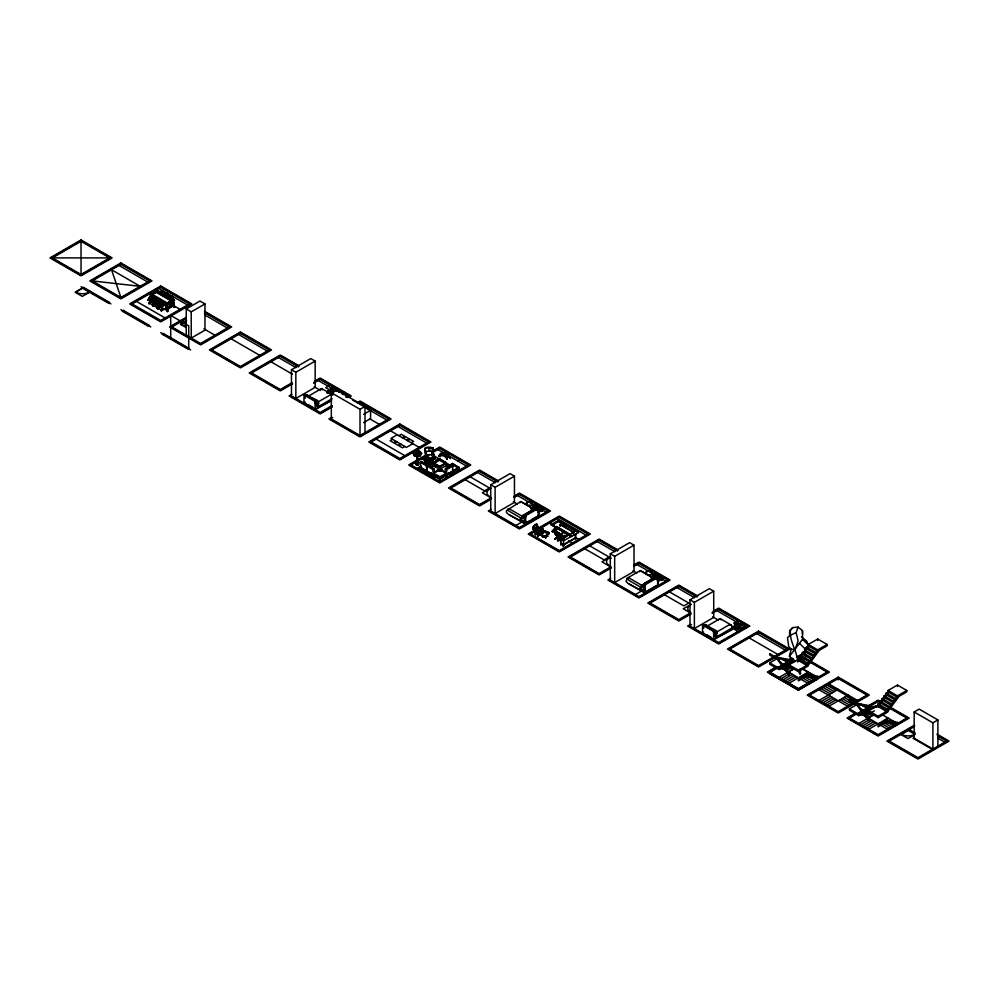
<?xml version="1.0" encoding="UTF-8"?>
<svg xmlns="http://www.w3.org/2000/svg" width="999" height="999" viewBox="0 0 999 999"><rect width="100%" height="100%" fill="white"/><g stroke="black" fill="none" stroke-linecap="round" stroke-linejoin="round"><path stroke-width="1.5" d="M314.785 401.511L318.194 402.909L317.769 400.649L306.144 394.905L318.269 401.873L318.693 403.221L316.183 404.72L315.859 400.924L304.795 394.543L304.033 394.992L303.933 402.659L315.185 409.153L331.631 400.611M421.016 469.642L420.716 467.619L439.822 478.646L458.991 467.619L452.622 463.474L446.241 467.157M421.203 468.481L439.335 478.946L439.822 480.507L439.822 478.646M433.866 463.961C431.531 466.146 436.501 457.754 439.722 458.978L446.103 462.662L445.791 465.122L445.604 463.411L439.26 460.302L433.866 463.411L439.26 467.07L439.735 468.631L439.735 466.77M452.622 463.474L447.515 466.883L452.584 463.936L458.991 467.619L458.928 469.468L458.454 467.919L452.11 464.81L445.379 468.756L444.88 472.127L440.059 469.23L439.847 471.303L437.262 469.83L439.747 471.291L439.56 469.193L434.677 472.277L434.24 468.731L428.047 465.147L426.498 466.67L427.122 471.203M525.586 523.488L525.686 515.709L538.798 508.141L538.898 515.809L525.586 523.488L508.466 514.448L506.481 512.475L506.555 510.477L520.741 501.548L534.128 509.09M653.633 579.333L653.658 578.221L640.297 570.566L627.185 578.146L626.048 581.493L628.034 583.478L645.142 592.519L645.242 584.74L658.353 577.172A1.923 1.111 0 0 1 658.953 577.297L659.04 577.31M714.335 630.531L716.807 631.955L717.232 633.316L714.722 634.815L714.385 631.018L703.333 624.637L702.572 625.087L702.472 632.754L713.723 639.248L731.53 630.032L732.504 628.408L731.368 625.099L720.316 618.718L717.869 619.942M445.879 476.998L446.178 474.975M170.067 302.26L170.042 306.243L169.63 302.297M563.811 537.986L562.937 537.3A9.266 5.345 0 0 0 559.677 537.225L558.603 537.824L558.066 540.771L558.216 537.125L556.918 536.588L557.005 537.362M429.545 463.411L435.701 466.508L431.68 463.399L426.66 464.572L428.084 462.874L426.723 460.964L427.11 460.189L428.946 463.436L431.518 461.688L435.701 466.508L435.015 466.658M557.155 531.88L555.432 533.004L556.855 531.755L557.417 533.266M417.207 462.724L417.37 456.019L417.757 462.412M153.034 301.248L153.147 296.328L151.598 296.728L152.835 296.154C152.048 308.042 155.669 295.841 151.598 296.728L149.076 303.821L150.712 299.026L152.922 296.628M161.276 301.186L160.677 302.41C155.32 307.38 159.316 298.651 155.981 299.263L152.947 297.877L150.774 299.825L153.184 301.211L157.205 298.676L157.717 300.412M542.532 533.628L544.842 530.856L539.06 531.243L539.597 530.157C540.409 527.672 542.819 530.457 542.37 529.033L542.544 527.922L538.898 528.359L539.085 529.67L542.919 529.97C549.088 537.237 524.675 530.781 540.659 534.677L543.806 531.58L543.631 530.419L539.273 530.007L536.987 532.205M547.852 536.326L542.32 536.775L547.789 536.063M426.66 464.572L426.036 460.127L427.497 456.78L425.724 457.292L427.497 456.78M543.344 509.802L542.42 509.053M556.955 537.649L556.918 536.588M153.184 301.211L157.53 298.863M157.58 303.296L155.557 302.497C156.044 297.64 153.134 299.288 155.469 302.884L157.567 303.746L161.913 301.398L162.1 302.934C168.344 303.896 161.526 308.454 159.54 304.882C160.065 298.601 158.017 304.895 161.376 305.856L164.785 304.445L161.875 302.772L159.54 304.882L160.627 305.444L162.3 305.569L164.186 304.108L161.114 303.983L158.716 302.61M432.205 457.954L433.291 458.504L434.016 457.767L434.365 455.132L433.017 453.109L433.091 448.114L430.956 447.352L425.699 447.939L424.637 449.687L426.173 458.441L425.299 455.881L409.827 464.985L439.722 482.242L469.605 464.985L439.722 447.727L431.918 452.235M541.908 535.501L538.274 533.341M543.843 531.643L543.581 530.432L542.207 529.907L542.544 527.922M561.45 535.039L558.678 536.063L558.179 532.554L555.569 530.844L555.369 534.577L558.453 536.363L561.438 535.352L561.525 534.64L557.617 532.829M555.232 539.148L555.257 538.461C561.638 535.988 562.25 537.487 555.481 538.686L555.494 539.235M555.269 539.26L555.294 538.573C558.716 534.815 566.583 542.37 557.092 536.538M414.685 452.048L413.374 453.671L414.423 455.981L420.217 455.869L421.603 453.209L418.494 450.649L413.236 452.734L414.098 453.621L414.685 452.048L416.608 450.986L418.681 451.473L419.617 453.509L418.494 450.649L416.096 450.974M426.798 463.211L427.16 460.576L426.049 458.154L424.862 460.839L425.199 462.45L426.061 461.6L426.323 463.873L426.798 463.211L426.186 461.638L425.599 464.323L425.199 462.45L426.536 461.301L431.518 461.688L431.044 464.71L430.731 463.049L428.821 463.349L431.68 463.399L435.002 466.208M561.438 535.352L558.528 532.917L561.188 534.84L558.453 536.363L560.689 534.94L558.828 533.866L555.906 534.902L558.766 533.441L561.463 534.977L557.604 533.141M707.08 627.434L706.655 625.162L705.606 624.924L705.469 626.373M537.437 533.916L535.252 534.577L538.686 533.953L537.949 536.451L538.573 533.741M416.895 462.549L417.207 456.156M789.522 634.465L789.722 630.469L792.682 627.622L798.101 627.085L802.459 630.594L802.597 634.09M538.536 533.803L538.036 536.463L538.985 533.866L540.909 534.665M425.874 457.854L427.235 459.178M447.914 454.07L448.239 454.657L447.327 453.833L447.24 455.369L446.953 453.608L445.242 452.697L446.715 453.558M534.802 532.692L535.501 531.593L538.436 532.017L538.711 533.478L534.802 532.692L539.959 533.778L543.444 530.457M524.438 515.034L523.464 517.27L522.365 517.057L523.139 514.985L524.438 515.034L536.138 508.279L536.051 509.49M655.619 578.508L655.144 577.097L653.658 578.221M427.397 457.817C423.926 461.276 428.521 452.797 428.084 458.241L426.036 460.127L425.162 458.991M538.798 508.141L538.024 507.692L537.699 511.488L538.798 513.661L537.712 515.122L538.898 515.809M658.466 584.84L657.28 584.153L658.366 582.679L658.353 577.172L657.592 576.723L657.255 580.519L658.466 584.84L645.142 592.519M739.909 628.334L739.909 628.271A1.561 0.899 0 0 1 739.984 627.884M519.967 502.734L520.741 501.548L534.14 509.365L522.19 516.271L520.816 519.33L523.713 521.003L524.4 522.814L525.686 521.228L524.575 519.055L524.912 515.272L538.024 507.692M655.706 577.297L641.745 585.302L640.371 588.361L643.269 590.034L643.968 591.845L645.242 590.259L644.143 588.086L644.48 584.29L657.592 576.723M316.72 400.412L317.207 402.909M715.259 630.506L715.746 633.004L716.733 633.004L716.308 630.731L705.069 624.612L704.382 626.548M535.402 533.541C531.156 531.368 538.973 523.838 539.185 529.87L536.625 532.292M152.884 297.902L153.147 296.328M154.333 300.075L156.731 301.461L159.803 301.586L157.917 303.034L155.682 302.635L155.482 301.573L157.33 300.412L157.218 298.676L155.382 298.913L153.409 300.637L152.647 305.881L153.809 300.811L157.205 298.676L157.505 300.287C165.247 300.711 152.185 318.531 160.364 301.798L161.913 301.398M159.54 304.882L161.713 302.934L161.276 301.024L157.792 303.172L156.918 308.341L158.192 303.346L161.588 301.211L161.888 302.822M446.803 454.757L446.953 453.608L445.242 452.697L445.991 453.121L444.33 454.907L446.453 455.407L446.428 452.959L445.741 455.207L444.33 454.907L445.404 452.947M332.605 388.973L332.205 388.986A1.811 1.049 0 0 1 331.88 388.736L331.868 388.324M558.341 539.635A4.795 2.772 0 0 1 558.066 538.586A1.886 1.086 0 0 1 558.366 538.149L557.879 538.074M534.752 530.244L535.177 531.168M537 529.532L535.689 527.797L536.85 529.57M543.806 531.48L540.909 534.952L546.053 536.838L549.2 533.166L548.414 531.98L544.83 531.056M433.678 465.122L433.866 463.411M150.424 299.288L151.561 296.828C148.114 297.053 151.286 301.573 153.534 300.499L157.205 298.676L157.567 300.387M154.808 301.823L155.944 299.363M159.191 304.358L160.327 301.885M439.735 468.631L440.209 467.07L445.604 463.411M439.822 480.507L440.297 478.958L445.691 475.836M446.69 475.262L445.729 475.262L446.203 476.81L446.69 475.262L458.454 468.469M153.197 300.774L150.599 299.088L151.561 296.828M432.879 447.727C434.902 449.637 427.023 445.342 424.712 448.451L425.949 451.498L425.574 456.106L426.748 458.091L428.921 458.766L432.817 458.116M431.368 464.747L431.73 462.425L429.995 462.712L431.381 462.013L426.723 460.964L426.049 458.154L425.199 462.45L428.359 459.278M160.652 292.894L161.476 292.907L161.85 290.672L162.812 290.659L164.236 292.058L163.936 293.207M165.122 295.342L165.846 295.354L166.146 293.494L167.582 293.656L168.369 294.767L167.12 297.128L167.907 296.94L168.619 294.593L167.195 293.194L163.162 295.192L166.146 293.494M165.035 295.429L165.859 295.442L166.234 293.207M170.23 297.889L170.529 296.016L171.965 296.191L172.752 297.302L172.352 299.113L168.082 297.69L170.529 296.016M169.543 298.089L170.617 295.741L173.002 297.115C170.904 299.862 176.598 308.579 172.24 300.087M536.688 532.829C535.439 533.391 536.088 533.928 536.451 532.392C530.944 532.904 537.325 524.338 539.01 528.608L540.384 529.295L536.95 531.768L538.586 530.369M165.846 303.971L165.871 308.654L165.971 303.733L162.575 305.881L161.301 310.876L162.175 305.694L164.148 303.983L165.984 303.896M535.152 530.919L533.466 527.522L534.877 531.093L534.602 530.394L538.074 527.372M163.686 294.643L161.476 292.907M168.069 297.178L165.859 295.442M426.461 457.679L425.711 458.042L425.724 457.292L426.96 457.579L425.299 458.479L424.862 460.839L426.086 460.789M428.084 462.874L428.946 462.737L426.323 463.873L429.095 461.913L426.685 462.774L427.609 460.989L426.036 460.127M545.154 535.826L545.791 537.986L544.905 535.864L542.145 536.55L545.429 535.889M152.647 305.881L153.596 300.736L155.382 298.913M157.03 308.416L157.979 303.271L161.588 301.211L161.95 302.922M161.413 310.939L162.362 305.806L165.971 303.733M163.524 294.405L164.236 292.058M731.53 630.032L732.429 626.41M560.227 538.036L560.189 538.074A3.084 1.786 0 0 1 560.976 537.587L561.026 537.437M735.764 626.473A3.084 1.786 0 0 1 736.55 626.036L736.613 625.898M305.844 396.466L306.144 394.905M314.697 401.573L315.397 399.637L316.458 403.346L315.035 403.121M713.236 631.668L713.935 629.732L714.997 633.441L713.573 633.204M156.918 308.341L158.004 303.234L161.588 301.211L161.139 302.385M161.301 310.876L162.387 305.769L165.559 303.933L164.136 304.245M526.635 505.119L527.06 503.096A1.848 1.074 0 0 1 528.883 502.147L529.895 502.147A1.848 1.074 0 0 1 531.718 503.096L532.117 505.132L532.417 503.096A2.26 1.311 0 0 0 530.219 501.748L528.546 501.748A2.26 1.311 0 0 0 526.361 503.096L526.948 505.282L532.067 505.169M646.216 574.163L646.615 572.115A1.848 1.074 0 0 1 648.451 571.178L649.45 571.178A1.848 1.074 0 0 1 651.286 572.115C653.995 576.023 644.255 575.886 645.916 572.127A2.26 1.311 0 0 1 648.114 570.779L649.787 570.779A2.26 1.311 0 0 1 651.985 572.127L651.773 574.088M540.634 529.433L539.098 531.306M427.372 462.3L427.11 460.189M428.084 465.372L421.665 461.463L420.304 462.2L420.791 467.544L433.491 474.887L432.679 469.33L426.685 465.884M445.891 454.22L446.266 453.633L445.454 454.345L446.153 457.092L448.451 457.018L446.953 457.205L447.127 459.265L445.442 454.782L446.915 453.471M532.854 527.285L532.917 526.997A54.62 25.125 -13.3 0 1 535.576 524.475L537.162 524.525L537.337 527.472A30.994 22.128 51.5 0 1 534.902 529.782C532.33 532.317 532.292 522.839 533.941 530.257M798.101 627.085L796.128 632.592L790.159 635.339L787.474 637.699L788.698 646.453L791.171 649.213L789.485 656.318L793.468 661.975M441.67 453.521L438.511 456.156L443.643 454.82M533.816 530.219L533.016 527.597L533.753 527.072A49.338 33.691 70.4 0 1 536.363 524.575L536.962 524.288L537.674 526.186M156.294 299.812L155.881 299.238L154.708 301.386L153.459 306.343L154.882 301.486L157.168 299.088M558.678 536.063L555.594 534.29L555.569 530.844M432.942 457.317L431.543 454.682L433.017 453.109M554.932 539.348L555.144 539.023M163.711 293.294L163.199 291.134L160.714 291.571M172.477 298.364L172.752 297.302M427.135 462.862L427.609 460.989L426.685 462.774L427.972 462.624M536.001 534.19L534.003 530.519M168.619 294.593L167.008 297.415M172.702 298.264L173.002 297.115M533.491 527.709L534.964 530.194L534.165 529.258M557.867 540.759L558.266 537.787L557.017 536.95M156.481 299.987L156.793 298.863L153.621 300.711L152.535 305.819M160.864 302.51L161.176 301.398L159.753 301.723M452.922 465.896L446.915 469.38L446.103 474.912L452.447 471.266L452.922 465.896L451.573 465.184L450.749 467.033M156.543 299.725L156.893 298.501M161.276 301.024L161.301 304.745M165.659 303.721L165.996 308.591L165.434 303.858M326.898 392.095L328.209 391.071A3.896 2.248 0 0 1 328.496 390.921L328.546 390.896A2.66 1.536 0 0 0 328.084 390.871L328.771 390.222M560.914 544.642L561.313 543.294L561.188 544.642M563.548 544.58L563.286 546.016L563.548 544.58L575.362 537.937L575.624 538.898M417.644 462.662L417.445 456.081M561.051 544.73L561.463 543.381M563.698 544.667L563.149 545.941M561.151 538.299L561.051 538.611A3.072 1.773 0 0 1 560.576 539.348L560.476 539.41M790.197 654.045L789.485 656.318L802.547 639.298L802.459 630.594M153.334 306.281L156.144 299.638L157.305 299.163M157.717 308.803L160.527 302.16L161.688 301.698L161.85 303.084M658.99 577.297L659.839 576.773M560.014 537.887L560.839 535.664M735.601 626.348L736.425 624.125M736.663 625.674L736.713 625.561A14.673 8.467 0 0 1 736.862 625.199A22.24 12.837 0 0 0 737.062 624.787L737.125 624.612M416.745 456.281L417.644 454.458L415.659 452.185M559.14 536.013L558.928 536.575A31.956 18.444 0 0 0 558.753 537.112L558.716 537.225A14.273 8.242 0 0 1 558.466 537.899L558.453 537.899M539.959 533.778L539.123 534.203M156.756 299.85L157.205 298.676L154.882 301.486L153.546 306.293M448.314 455.482L447.302 455.944L448.276 455.119L448.089 456.093L450.187 458.603L448.314 455.482L448.901 456.368M520.816 519.33L522.19 516.271L509.89 509.178L507.617 509.115L508.753 510.964L520.954 518.119L524.375 515.859M640.371 588.361L641.745 585.302L629.457 578.196L627.185 578.146L628.309 579.994L640.521 587.15L643.943 584.89M573.151 533.491L573.763 532.292L573.301 533.503M734.777 624.338L734.515 625.037A31.956 18.444 0 0 0 734.327 625.574A14.273 8.242 0 0 1 734.04 626.361L734.028 626.385M445.442 454.782L445.142 454.095C444.031 456.705 447.502 456.068 445.741 455.207M561.051 544.567L561.488 543.468M563.286 545.854L563.723 544.755M444.567 455.369L443.718 454.046L445.167 455.069L445.454 454.345L446.029 455.869M538.898 534.103L538.124 536.338M441.258 453.196L438.873 455.519L439.922 456.655L441.758 454.058M561.688 535.814L561.713 535.751A6.031 3.484 0 0 0 561.9 535.014L561.888 534.852A2.285 1.324 0 0 1 561.913 534.59A1.511 0.874 0 0 1 562.075 534.39L562.212 534.253M737.274 624.275L737.287 624.213A6.031 3.484 0 0 0 737.474 623.463M428.072 458.341L428.321 456.568M416.421 462.162L416.096 464.747L418.231 465.072L418.556 464.36L418.556 462.487L416.421 462.162L416.096 464.747M418.331 463.261L418.693 462.275L416.333 461.9L415.959 462.887L416.958 463.474L418.331 463.061L416.958 463.274L416.995 465.259M150.774 299.825L153.109 297.702L156.019 299.388M155.157 302.36L157.492 300.237L160.402 301.923M534.165 531.018L534.615 530.257M425.012 449.113L425.474 448.164M339.048 391.92L338.611 392.045A3.409 1.973 0 0 1 338.811 391.745M561.55 533.741L561.575 533.678A3.409 1.973 0 0 1 561.763 533.379M544.967 536.013L545.816 537.837L545.229 535.926M561.475 533.853L561.55 533.728A2.71 1.561 0 0 1 561.925 533.204L562.587 533.004M440.671 454.508L439.085 456.143M445.167 455.069L445.454 453.808M737.025 622.352L737.587 622.015M152.785 296.566L150.537 298.926L149.038 303.696L151.748 296.828M161.688 301.698L160.364 302.073L159.303 303.983L157.929 308.828M654.083 577.597L654.045 577.634A1.299 0.749 0 0 0 654.557 577.634L654.607 577.634M148.152 300.524L151.598 294.73L166.783 303.484L167.395 311.626L167.407 308.541L172.989 305.307L174.076 307.242L175.087 307.18L171.279 300.587L155.594 291.533L151.498 293.906L147.677 300.249L153.134 296.428M337.25 389.66L336.713 390.247A1.324 0.762 0 0 0 336.089 390.422L336.076 390.422M147.677 300.249L149.313 298.089L153.784 295.504M150.087 297.839L152.023 294.568L155.532 292.545L151.573 294.318L149.625 297.565L152.747 296.303M556.505 535.202L558.828 533.866M560.689 534.94L558.379 536.288M414.098 453.621L413.374 453.671L416.571 453.359L418.206 452.147L420.217 455.869L417.295 456.193M543.556 530.656L539.785 530.082L539.073 531.118M534.303 508.279L534.265 508.341A3.434 1.986 0 0 0 534.04 508.816M653.87 577.297L653.846 577.335A3.434 1.986 0 0 0 653.608 577.847M541.833 511.451A2.198 1.261 0 0 0 542.619 510.726L543.344 509.902L542.957 510.526M662.512 579.545L662.899 578.783L662.225 579.732A2.198 1.261 0 0 1 661.388 580.481M639.522 571.765L640.297 570.566L653.708 578.396M659.927 578.284L659.365 579.058L660.426 579.682A3.746 2.16 0 0 0 661.912 579.682L662.374 579.607M535.914 534.128L535.639 533.541M319.343 406.755L316.533 406.368L318.693 403.221L316.233 401.798M717.881 636.85L715.072 636.463L717.232 633.316L713.548 631.181M429.87 458.266L433.354 461.088L429.782 458.079M535.576 533.641L538.861 533.291M442.969 454.807L442.37 455.631L441.108 453.946M536.6 532.504L535.077 532.367M445.392 455.919L447.127 459.265L446.166 457.292L442.782 455.606M536.388 525.574L537.162 524.525M560.814 537.974L561.138 537.1A14.673 8.467 0 0 1 561.288 536.738L561.351 536.625A22.24 12.837 0 0 0 561.475 536.326L561.575 536.101A3.309 1.911 0 0 1 562.037 536.538L562.075 536.6A2.098 1.211 0 0 0 562.262 536.788M801.972 655.719L809.115 646.091M888.823 692.12L878.109 706.543L887.474 711.95L899.075 696.315L906.805 691.857L906.805 690.471L897.439 685.064L888.074 690.471L888.074 692.007L897.439 697.414L897.439 695.878L888.074 690.471M539.173 529.645L539.435 527.697M525.287 513.986L524.088 517.944L525.362 517.882L525.886 516.333L525.287 513.986L536.201 507.679L536.8 510.027M535.601 508.466L536.201 507.679M644.842 583.016L643.656 586.975L644.929 586.913L645.441 585.352L644.842 583.016L655.769 576.71L656.368 579.045M655.169 577.497L655.769 576.71M426.685 462.774L427.497 461.725M426.96 457.579L426.323 458.404L426.973 459.065L425.299 458.479M534.09 509.19L536.138 508.279M337.175 389.073L337.437 388.973A2.198 1.261 0 0 1 337.937 389.785M563.374 536.55L563.349 536.588A2.56 1.486 0 0 1 562.849 537.087M738.923 625.049L738.948 625.012A2.56 1.486 0 0 1 738.423 625.536M555.344 531.131L557.754 532.105M570.117 534.303L556.443 526.698L552.097 531.505L556.593 526.498L570.641 535.314L569.842 534.315L574.075 532.08L569.842 534.315M557.392 540.634L558.166 540.734M792.682 627.622L790.434 630.419C789.173 641.558 797.439 650.961 797.677 662.075M319.33 389.847L321.778 388.623L331.606 394.305M539.06 528.983L538.698 530.619M426.723 461.226L428.459 459.153M329.907 391.221L329.932 391.196A4.346 2.51 0 0 1 330.532 390.696L331.443 389.947A3.646 2.11 0 0 0 331.044 389.622A1.324 0.762 0 0 0 330.544 389.423M555.432 533.004L556.805 531.868L557.342 533.329M535.614 533.041L535.501 531.593M539.785 530.082L538.873 530.407L539.485 530.856M558.603 538.623L558.766 535.626M561.138 539.747L561.213 539.21A1.923 1.111 0 0 0 561.413 539.385M801.485 636.688L806.63 641.308L808.503 645.192L805.219 648.888L799.4 643.319M426.86 461.326L428.583 459.403M426.81 461.338L429.32 458.628M533.716 530.182L534.203 529.682A43.257 20.642 -11.7 0 1 536.363 527.609L537.612 526.585L536.6 524.138M174.088 300.736L174.525 300.274L155.394 289.223L174.088 300.736L167.432 304.583L148.239 293.356L167.432 304.583M537.025 527.597L538.049 527.335L539.01 528.608M332.155 391.583L333.104 390.796M533.891 526.073L534.79 525.224M535.551 527.822L536.9 529.083M535.576 531.018L538.274 528.446M737.786 622.702L737.737 622.752A1.511 0.874 0 0 0 737.499 623.051A2.285 1.324 0 0 0 737.462 623.301M738.398 628.408L739.023 628.034A13.424 7.755 0 0 0 739.347 626.361L738.523 625.724A9.266 5.345 0 0 0 735.252 625.674L734.327 626.198A13.424 7.755 0 0 0 734.515 627.984L735.102 628.371M555.644 532.991L556.743 532.042M417.719 452.947L420.704 454.582L419.867 451.823L416.62 451.461L417.295 450.886M538.086 508.878L538.174 508.791A3.284 1.898 0 0 1 538.873 508.354L539.048 508.304M657.642 577.909L657.742 577.822A3.284 1.898 0 0 1 658.428 577.385L658.803 577.36M441.058 453.284L439.872 454.495L440.659 454.87M556.443 526.698L557.442 527.672L552.372 531.668L556.593 528.296M332.842 388.698L332.879 388.673A2.473 1.424 0 0 0 333.316 387.874L333.766 387.849M540.372 509.265L539.822 510.052L540.934 510.676A3.746 2.16 0 0 0 542.345 510.651M327.934 390.871L328.546 390.384A12.425 7.168 0 0 1 328.946 390.109M330.457 391.521L330.12 391.933A3.534 2.048 0 0 0 330.819 392.27L331.306 392.37M434.016 457.767L430.094 459.09M538.211 508.978L538.436 508.803A4.683 2.697 0 0 1 538.961 508.479L539.248 508.341M657.841 577.959L658.004 577.834A4.683 2.697 0 0 1 658.528 577.497L658.616 577.459M149.95 297.54L152.347 298.926L155.407 299.051L152.735 300.324L150.961 299.525M159.803 301.586L157.118 302.847L155.345 302.06M164.186 304.108L161.501 305.382L159.728 304.583M540.347 528.933L538.973 528.658M540.372 529.145L539.098 530.044M346.166 396.928L346.253 396.865A2.385 1.374 0 0 1 347.402 396.416L348.201 396.316M744.705 627.022L744.58 627.122A5.345 3.084 0 0 1 741.558 628.359M558.054 534.365L560.352 534.003C563.024 534.677 559.365 535.926 561.201 535.452L560.938 534.065M556.53 528.259L552.097 531.505M346.79 395.829L346.753 395.854A4.446 2.572 0 0 0 346.478 396.103L346.441 396.141A2.985 1.723 0 0 1 346.166 396.366M745.291 625.948L745.329 625.923A4.446 2.572 0 0 0 745.017 626.186A2.985 1.723 0 0 1 744.567 626.548L743.031 627.135A1.811 1.049 0 0 0 742.569 627.397L742.12 627.597M533.016 527.597L534.727 527.172M534.84 532.08L538.436 532.017M561.288 540.097L561.738 539.385M561.051 539.735L561.388 539.51M335.602 389.185L334.19 389.335L336.326 389.722A3.746 2.16 0 0 0 337.15 389.061M538.711 533.478L537.774 532.492M444.33 454.907L446.203 453.696L445.754 453.059M562.35 536.838L564.835 535.252L566.808 536.276L564.285 537.899L562.937 537.275M737.936 625.299L740.421 623.713L742.394 624.737L739.872 626.348L738.523 625.724M331.78 391.77L332.105 391.845A3.397 1.961 0 0 1 333.179 392.095M431.106 462.187L427.485 461.85M564.435 536.488L564.46 536.475A2.248 1.299 0 0 0 564.035 536.825M740.009 624.949L740.034 624.937A2.248 1.299 0 0 0 739.61 625.287M335.801 389.061L336.326 388.586A6.369 3.684 0 0 0 336.413 388.336M431.006 466.795L434.203 465.721M52.335 257.904L81.031 241.333L109.728 257.904L81.031 274.463L52.335 257.904L109.728 257.904M92.195 280.906L120.891 264.348L149.588 280.906L120.891 297.477L92.195 280.906L140.222 286.313M83.729 287.525L75.749 292.133A9.578 5.532 0 0 0 89.311 292.133L90.497 291.433M90.697 291.558L82.33 296.391L75.162 292.245L83.529 287.412L109.628 302.485L108.441 303.172L82.33 288.099M150.312 293.381L132.043 303.921L160.739 320.492L189.435 303.921L160.739 287.35L155.532 290.372M151.598 294.73L156.019 292.17L171.204 300.936L175.087 307.18M149.625 297.565L153.609 295.267M154.345 298.876L156.893 297.402M152.11 301.998L149.725 303.384L153.309 305.457L155.694 304.071M156.493 304.533L154.108 305.919L157.692 307.979L160.09 306.606M151.498 293.906L167.183 302.959L171.279 300.587M166.783 303.484L171.204 300.936M160.876 307.068L158.491 308.441L162.075 310.514L164.473 309.141M167.37 304.395L174.525 300.274M170.841 305.457L173.239 304.071L169.643 301.998M167.37 307.817L173.127 305.007L167.37 307.817L167.283 303.384L170.804 301.361L173.127 305.007M167.407 308.541L173.439 305.569L174.525 307.505M186.251 335.214L186.251 308.978L200 301.049L204.982 303.921L204.982 330.157M186.251 308.978L191.234 311.863L204.982 303.921M185.727 317.57L169.505 326.935L200.599 344.88L231.681 326.935L204.658 311.326M186.301 317.932L170.704 326.935L200.599 344.193L230.482 326.935L204.495 311.925M186.251 318.644L171.903 326.935L200.599 343.494L229.295 326.935L204.508 312.625M186.351 320.779L180.369 324.225L186.351 327.672M186.613 320.854L180.969 324.113A9.578 5.532 0 0 0 185.964 325.637M190.634 338.436L205.582 329.807M331.893 405.744L320.155 412.525L291.458 395.954L291.458 369.73L310.789 358.566L315.172 361.101L315.172 387.325L295.841 398.489L295.841 372.252L315.172 361.101M292.045 382.742L280.307 389.51L251.611 372.952L280.307 356.381L298.564 366.92M291.995 383.454L280.307 390.209L250.412 372.952L280.307 355.694L298.501 366.196M292.47 383.878L280.307 390.896L249.213 372.952L280.307 355.007L299.225 365.921M291.77 394.393L289.073 395.954L320.155 413.911L332.317 406.88M314.747 381.131L320.155 378.009L351.248 395.954L348.539 397.515M313.661 382.455L320.155 378.696L350.05 395.954L347.452 397.465M313.636 383.154L320.155 379.395L348.851 395.954L346.241 397.465M307.879 396.453L320.242 389.298L321.778 388.623L322.54 389.76M330.519 384.915L325.736 387.674L333.766 392.307M303.933 402.659L305.107 401.973M304.033 394.992L315.085 401.373L315.859 400.924M331.318 418.968L331.318 392.732L336.301 389.86L364.997 406.431L364.997 432.654M318.269 401.873L330.145 395.017L332.829 395.017M332.105 398.688L320.654 405.307L316.533 406.368M315.422 409.515L330.844 400.611M347.065 397.227L349.45 395.841L319.955 378.821M332.355 406.168L320.155 413.211L290.272 395.954M331.631 417.407L328.921 418.968L360.015 436.913L391.096 418.968L360.015 401.024L357.305 402.585M332.717 417.47L330.12 418.968L360.015 436.226L389.897 418.968L360.015 401.71L357.417 403.209M331.318 392.732L360.015 409.303L364.997 406.431M363.599 414.36L370.579 410.339L370.579 418.618L363.599 422.652M371.166 441.983L399.862 425.412L428.559 441.983L399.862 458.541M397.277 434.727L390.896 438.411L406.443 447.39L412.824 443.706M392.495 439.335L390.109 440.709L393.693 442.782L396.079 441.408M398.876 435.651L401.261 434.265L404.845 436.338L402.46 437.724M396.878 441.858L394.493 443.244L398.077 445.317L400.462 443.931M403.259 438.186L405.644 436.8L409.228 438.873L406.843 440.247M401.261 444.393L398.876 445.779L402.46 447.839L404.845 446.466M407.642 440.709L410.027 439.335L413.623 441.408L411.226 442.782M426.198 454.845L408.628 464.985L439.722 482.929L470.804 464.985L439.722 447.04L431.605 451.723M426.673 455.944L411.026 464.985L439.722 481.555L468.419 464.985L439.722 448.414L431.893 452.934M428.022 455.469L422.053 458.928L424.6 460.402M428.109 456.343L423.638 458.928L425.874 460.214M421.216 466.009L417.395 468.206L434.128 477.872L436.688 476.398M429.22 462.15L435.601 458.466L433.042 456.993M421.216 466.92L418.993 468.206L434.128 476.96M446.59 454.57L449.088 453.134M439.735 459.428L433.341 463.124L439.722 466.795L446.091 463.099L439.722 458.978M424.038 471.128L426.273 469.842M433.341 462.662L439.722 466.346L446.103 462.662M429.083 474.038L431.318 472.752M447.19 464.985L439.722 469.305L433.491 465.696L431.156 466.933M445.866 475.049L445.866 473.076L440.134 469.767L433.791 473.076L433.791 475.049L439.523 478.346L440.134 476.748L445.866 473.439M457.754 461.014L460.239 459.577M458.991 467.157L452.622 471.291M514.21 497.452L519.43 494.443L548.126 511.001L519.43 527.572L490.734 511.001L490.734 484.777L510.064 473.613L514.448 476.148L514.448 502.372L495.117 513.536L495.117 487.3L514.448 476.148M489.535 487.999L484.552 490.871L464.622 479.37M489.535 488.686L490.934 488.111L482.367 492.832L489.535 496.965M491.308 497.789L479.57 504.557L450.874 487.999L479.57 471.428L497.839 481.968M491.533 498.351L479.57 505.257L449.687 487.999L479.57 470.741L498.214 481.506M490.384 499.7L479.57 505.944L448.489 487.999L479.57 470.042L498.501 480.969M491.046 509.44L488.336 511.001L519.43 528.958L550.511 511.001L519.43 493.056L514.023 496.178M513.798 497.002L519.43 493.743L549.313 511.001L519.43 528.259L489.535 511.001M525.661 514.685L536.588 508.379M515.846 525.499L521.815 522.052M544.53 508.928L538.311 512.524L538.798 513.661M525.611 523.089L530.319 520.379M531.668 519.592L536.376 516.87M534.952 530.107L528.196 534.015L559.278 551.96L590.372 534.015L559.278 516.071L537.662 528.546M534.59 531.018L529.395 534.015L559.278 551.273L589.173 534.015L559.278 516.758L538.486 528.758M534.502 531.755L530.581 534.015L559.278 550.586L587.974 534.015L559.278 517.445L541.021 527.984M551.086 524.65L558.004 520.654L578.533 532.504L571.241 536.525L551.086 524.65L571.241 536.525M551.835 525.324L558.379 521.553L578.533 532.504M559.278 528.259L553.109 531.83L555.681 533.316M560.864 539.335L563.536 540.871L575.824 533.778L575.824 537.837L563.536 544.93L560.864 543.394L560.864 539.335L569.467 534.365M633.766 566.483L638.985 563.461L667.682 580.032L638.985 596.603L610.289 580.032L610.289 553.796L629.62 542.644L634.003 545.179L634.003 571.403L614.672 582.567L614.672 556.331L634.003 545.179M609.103 557.017L604.12 559.902L584.19 548.401M609.103 557.717L610.489 557.142L601.922 561.85L609.103 565.996M610.876 566.808L599.138 573.588L570.441 557.017L599.138 540.459L617.394 550.998M611.088 567.382L599.138 574.275L569.243 557.017L599.138 539.772L617.769 550.524M611.301 567.944L599.138 574.974L568.044 557.017L599.138 539.073L618.056 549.999M610.601 578.471L607.904 580.032L638.985 597.976L670.079 580.032L638.985 562.087L633.578 565.209M633.791 565.771L638.985 562.774L668.88 580.032L638.985 597.29L609.103 580.032M635.401 594.53L641.383 591.083M664.098 577.959L657.866 581.555L658.366 582.679M645.167 592.12L649.874 589.398M651.236 588.623L655.931 585.901M712.175 613.249L718.693 609.49L747.389 626.048L718.693 642.619L689.997 626.048L689.997 599.825L709.327 588.661L713.711 591.196L713.711 617.419L694.38 628.583L694.38 602.347L713.711 591.196M688.811 603.046L683.828 605.918L663.898 594.417M690.584 612.837L678.845 619.605L650.149 603.046L678.845 586.475L697.102 597.015M690.796 613.398L678.845 620.304L648.95 603.046L678.845 585.789L697.04 596.291M691.008 613.96L678.845 620.991L647.752 603.046L678.845 585.089L697.764 596.016M690.309 624.487L687.612 626.048L718.693 643.993L749.787 626.048L718.693 608.104L713.286 611.226M691.458 624.512L688.811 626.048L718.693 643.306L748.588 626.048L718.693 608.791L712.2 612.549M706.418 626.548L718.781 619.392L720.316 618.718L721.078 619.855M702.472 632.754L703.646 632.067M702.572 625.087L713.623 631.468L714.385 631.018M716.807 631.955L728.683 625.112L731.368 625.099M731.917 628.046L719.193 635.401L715.072 636.463M713.948 639.61L729.382 630.694M788.436 661.338L779.07 666.745L779.07 669.655L769.705 664.248L769.705 662.861L779.07 657.454L787.1 662.1M808.366 644.455L817.731 649.862L817.731 651.398L808.366 645.991L808.366 644.455L817.731 639.048L827.097 644.455L827.097 645.841L819.367 650.299L807.766 665.933L798.401 660.526M806.368 647.14L815.733 652.547L815.733 654.083L806.368 648.676L806.368 647.14L808.366 645.991M776.772 666.608L767.319 672.065L798.401 690.022L829.495 672.065L810.564 661.151M788.948 659.59L791.645 658.029M776.31 667.569L768.518 672.065L798.401 689.322L828.296 672.065L810.102 661.563M789.31 660.064L792.182 658.403M802.384 652.509L811.75 657.916L811.75 659.452L802.384 654.045L802.384 652.509L804.382 651.36L813.748 656.768L813.748 655.232L804.382 649.825M777.534 667.557L769.705 672.065L798.401 688.636L827.097 672.065L810.139 662.275M789.272 660.776L793.181 658.516M817.731 678.396L806.131 676.348L798.401 680.819L798.401 679.432L807.766 674.025L807.766 675.561L809.764 674.412L809.764 675.948L811.75 674.787L811.75 676.323L813.748 675.174L813.748 676.71L815.733 675.561L815.733 677.097L817.731 675.948L817.731 679.045L798.401 690.197L769.705 673.638L769.705 672.352L777.434 667.881M779.07 666.745L781.068 667.894L781.068 666.358L790.434 660.951L790.434 662.487M800.399 655.194L809.764 660.601L809.764 662.137L800.399 656.73L800.399 655.194L802.384 654.045M787.05 671.34L787.05 669.805L785.052 668.656L785.052 665.584L794.417 660.177M798.401 660.951L798.401 657.879L800.399 656.73M787.05 666.745L787.05 665.209L795.067 660.576M789.035 664.822L798.401 659.415L807.766 664.822L798.401 670.229L789.035 664.822L789.035 666.358L787.05 665.209M817.731 649.862L827.097 644.455M815.733 652.547L817.731 651.398M813.748 655.232L815.733 654.083M811.75 657.916L813.748 656.768M779.07 677.472L794.417 668.618M809.764 660.601L811.75 659.452M781.068 678.633L790.434 673.226M798.401 657.879L807.766 663.286L809.764 662.137M783.054 679.782L792.419 674.375M779.07 669.38L790.671 667.145L798.401 671.615L807.766 666.208L807.766 663.286M785.052 680.931L794.417 675.524M799.525 673.526L800.511 673.526L799.525 673.526L799.437 670.629M787.05 682.08L796.415 676.673M789.035 683.229L808.366 672.065M769.705 672.352L798.401 688.91L817.731 677.759L802.085 668.718M866.957 695.079L838.261 678.508L809.565 695.079L838.261 711.65L866.957 695.079L866.957 696.465M818.93 700.486L838.261 689.322M820.916 701.635L830.281 696.228M822.914 702.784L832.279 697.377M824.912 703.933L834.277 698.526M826.897 705.094L836.263 699.687M828.895 706.243L848.226 695.079M862.649 713.436L858.778 715.671L849.412 710.264L849.412 708.89L858.778 703.483L868.143 708.89M867.469 707.729L860.776 703.858L858.778 705.007L849.412 699.687L849.412 701.061L857.142 705.519L868.743 721.153L868.743 718.506M886.076 693.156L895.441 698.563L895.441 700.099L886.076 694.692L886.076 693.156L888.074 692.007M884.09 695.841L893.456 701.248L893.456 702.784L884.09 697.377L884.09 695.841L886.076 694.692M855.132 713.411L847.027 718.094L878.109 736.038L909.202 718.094L890.271 707.167M868.655 705.606L878.109 700.137L889.472 706.618L891.458 705.469L891.458 703.933L882.092 698.526L882.092 700.062L891.458 705.469M856.018 713.586L848.226 718.094L878.109 735.351L908.004 718.094L889.809 707.579M868.143 706.58L878.109 700.836L880.706 702.334M882.092 698.526L884.09 697.377M857.442 713.448L849.412 718.094L878.109 734.652L906.805 718.094L889.847 708.303M868.98 706.793L878.109 701.523L880.718 703.034M858.778 715.671L858.778 712.762L868.143 707.354M858.778 712.762L860.776 713.91L860.776 712.374L870.141 706.967L870.141 708.503M882.092 700.062L880.107 701.211L880.107 702.747L889.472 708.154L889.472 706.618M866.757 717.357L866.757 715.821L864.759 714.672L864.759 711.613L874.125 706.206L874.125 707.729M866.757 712.762L866.757 711.226L876.123 705.818L878.109 706.967L878.109 703.895L880.107 702.747M868.743 710.838L878.109 705.431L887.474 710.838L878.109 716.246L868.743 710.838L868.743 712.374L866.757 711.226M897.439 695.878L906.805 690.471M858.778 715.396L870.379 713.161L874.4 710.851M895.441 698.563L897.439 697.414M893.456 701.248L895.441 700.099M891.458 703.933L893.456 702.784M858.778 723.501L874.125 714.635M860.776 724.65L870.141 719.243M878.109 703.895L887.474 709.302L889.472 708.154M862.761 725.798L872.127 720.391M870.379 713.161L878.109 717.632L887.474 712.225L887.474 709.302M864.759 726.947L874.125 721.54M866.757 728.096L876.123 722.689M868.743 729.245L888.074 718.094M914.172 711.987L932.904 722.801L932.904 749.038L914.172 738.224L914.172 711.987L919.155 709.115L937.886 719.929L937.886 746.166M913.91 725.486L886.875 741.096L917.969 759.04L949.05 741.096L936.887 734.078M914.722 725.711L888.074 741.096L917.969 758.353L947.851 741.096L937.462 735.102M914.048 726.785L889.272 741.096L917.969 757.667L946.665 741.096L937.524 735.826M909.39 729.707L901.423 734.315A9.578 5.532 0 0 0 914.447 734.59M932.904 722.801L937.886 719.929M171.216 301.611L167.695 303.634L167.82 308.079M661.538 578.034L661.725 577.609A2.26 1.311 0 0 0 659.303 576.361L655.781 576.523L655.381 578.109M329.458 389.797L330.194 389.398M170.817 301.623L171.865 301.061M334.565 388.311L334.078 389.21M150.599 299.088L150.2 297.627L151.448 297.165M154.982 301.623L154.583 300.162L155.832 299.7M159.365 304.158L158.978 302.697L160.215 302.222M329.62 389.697L329.995 389.373A5.145 2.972 0 0 0 330.719 388.961L330.794 388.898A2.697 1.561 0 0 1 331.593 388.499L331.73 388.486M423.613 463.873L425.949 462.637M560.427 535.289L561.201 535.452M335.876 390.522L335.826 390.547A3.222 1.861 0 0 1 334.827 390.934L334.74 390.946A11.913 6.881 0 0 1 334.265 391.046L334.415 391.009M562.587 537.462L561.863 537.837A2.785 1.611 0 0 0 561.126 538.286M737.299 626.361L738.174 625.923M555.906 534.902L558.766 533.441M160.627 291.296L161.85 290.672M169.393 296.353L170.617 295.741M334.977 388.074L337.337 388.711L335.614 387.899M805.231 652.634L796.777 656.88L804.445 659.752M561.95 538.136L561.987 538.124A1.736 0.999 0 0 1 563.823 537.787M737.537 626.598L737.562 626.573A1.736 0.999 0 0 1 739.397 626.236M427.447 461.463L430.144 460.127L426.536 461.301L430.419 460.114L427.447 461.463L428.946 463.436L427.597 463.336M332.505 388.124L332.405 388.161A1.923 1.111 0 0 0 332.093 388.336M560.339 538.386L561.051 538.286M735.913 626.848L736.625 626.735M561.188 534.84L558.453 536.363L557.529 532.392M330.769 392.932L330.831 392.907A1.286 0.737 0 0 0 330.394 393.169M541.62 511.051L541.371 511.088A1.523 0.874 0 0 1 540.509 510.676M661.176 580.082L660.976 580.107A1.523 0.874 0 0 1 660.064 579.695M535.476 533.416L535.476 532.405M329.233 392.07L329.27 392.045A1.648 0.949 0 0 1 328.696 392.245M415.459 456.268L417.008 455.581L418.469 456.356M556.093 533.229L555.432 532.917M333.154 387.575L335.302 387.762L334.403 387.562M338.611 392.058L338.636 392.045A2.71 1.561 0 0 1 338.973 391.571L339.623 391.371M426.323 463.873L428.946 462.737M332.18 388.973L332.08 388.986A1.923 1.111 0 0 0 331.668 389.21M541.957 509.015L542.07 509.565A2.26 1.311 0 0 1 539.747 510.826A1.411 0.812 0 0 1 540.434 511.151L540.459 511.176M331.094 389.598L331.119 389.585A2.148 1.236 0 0 0 331.581 389.348M738.686 627.984L738.86 627.909A1.461 0.849 0 0 0 739.173 627.747M535.414 534.677L537.487 533.941M420.304 462.2L426.298 465.646L427.859 465.047M432.679 469.33L434.24 468.731M561.001 537.599L561.613 537.387A16.908 9.765 0 0 1 562.724 537.037L562.762 537.037M736.575 626.061L737.187 625.836A16.908 9.765 0 0 1 738.311 625.499L738.336 625.499M538.424 532.43L539.373 533.528L538.998 532.942M446.166 457.292L447.19 456.943M659.203 577.509L658.666 579.133M328.022 392.857L328.122 392.832A1.349 0.774 0 0 1 327.148 393.007L327.31 393.069M155.369 299.188L156.668 298.788M531.618 508.741L531.568 508.803A1.349 0.774 0 0 1 530.881 508.441M735.888 623.151L736.75 622.552A3.197 1.848 0 0 0 736.35 622.752L736.862 622.664M348.114 395.804L347.377 395.804M558.566 538.598L557.879 538.399M560.239 534.702L561.288 534.215M537.512 533.304L538.673 532.991M531.668 507.854L534.19 507.742A3.896 2.248 0 0 1 534.565 507.792L534.627 507.792A2.66 1.536 0 0 0 534.39 507.567L534.39 507.567M651.236 576.873L653.746 576.773A3.896 2.248 0 0 1 654.133 576.81L654.183 576.823A2.66 1.536 0 0 0 653.945 576.598L655.257 576.523M333.241 390.759L334.24 390.509A2.16 1.249 0 0 1 334.653 390.422M739.859 628.558L739.934 628.546A1.536 0.887 0 0 1 740.446 628.471L740.471 628.483M563.523 536.438L564.085 536.438M739.11 624.899L739.66 624.899M651.148 577.822L651.123 577.822A1.349 0.774 0 0 1 650.761 577.709M429.57 462.137L430.132 463.086L428.596 461.413L429.57 462.137L431.518 461.688M536.55 529.495L535.839 527.659M413.236 452.734L415.397 452.26M426.898 451.361L431.218 451.036L428.696 450.287M425.324 451.61L425.949 451.498M426.548 464.847L429.645 464.248L425.624 462.475M555.369 534.577L556.106 534.44M560.689 537.699L557.192 536.9M328.708 391.908L329.37 391.783M539.335 510.389L539.847 510.414A1.848 1.074 0 0 0 541.396 509.365L541.396 508.791A1.848 1.074 0 0 0 539.76 507.729A2.697 1.561 0 0 0 538.748 507.604A5.145 2.972 0 0 1 537.599 507.542L537.687 507.654M658.89 579.408L659.402 579.445A1.848 1.074 0 0 0 660.951 578.396L660.951 577.822A1.848 1.074 0 0 0 659.315 576.76A2.697 1.561 0 0 0 658.304 576.635A5.145 2.972 0 0 1 657.155 576.573L657.255 576.685M739.61 628.159A4.82 2.785 0 0 0 739.959 627.122A1.673 0.962 0 0 0 739.685 626.673L740.034 626.71M739.847 626.76A1.474 0.849 0 0 1 740.209 626.897L740.346 627.122A2.672 1.536 0 0 0 740.509 627.347L741.558 627.597M429.782 458.591L433.304 461.001L429.682 458.391M746.74 626.41L745.991 626.523A2.385 1.374 0 0 0 744.755 626.935M531.168 508.991L531.231 508.978A1.424 0.824 0 0 1 531.805 508.941L531.73 508.803M539.872 507.942L539.947 507.929A1.923 1.111 0 0 1 540.734 507.904L540.846 507.942M659.427 576.972L659.515 576.96A1.923 1.111 0 0 1 660.289 576.935L660.414 576.972M416.421 464.036L418.556 464.36M536.625 507.392L539.747 507.33A2.26 1.311 0 0 1 542.07 508.591M161.551 301.623L160.364 301.798L161.363 306.056M335.989 389.972L336.064 389.96A1.523 0.874 0 0 0 336.8 389.81M560.839 536.95C557.442 535.077 558.891 541.533 557.654 540.309M538.698 534.078L535.252 534.14M522.077 520.504L522.04 520.516A4.433 2.56 0 0 1 521.291 520.529A2.485 1.436 0 0 1 520.691 520.491M641.633 589.535L641.608 589.535A4.433 2.56 0 0 1 640.846 589.56A2.485 1.436 0 0 1 640.259 589.522M333.466 387.5L334.178 387.537M431.543 454.682L427.172 454.982L425.349 453.571M446.153 457.092L447.04 457.03M541.058 534.652L546.053 536.838M537.412 510.589L539.76 510.427M659.652 576.81L655.806 576.523M658.329 577.26L658.304 577.26A2.148 1.236 0 0 1 657.554 577.235L657.517 577.21A3.646 2.11 0 0 1 657.242 577.584L656.955 577.659M154.87 299.138L150.2 297.627M159.253 301.673L154.583 300.162M163.636 304.195L158.978 302.697M441.92 452.609L445.042 453.071M330.344 393.456L330.432 393.456A3.472 1.998 0 0 1 331.805 393.506L332.18 393.656M428.534 463.673L430.706 463.598M427.597 454.62L429.732 454.557M428.633 448.776L433.004 448.701M659.827 577.484L659.864 577.484A2.473 1.424 0 0 0 661.238 577.197M534.303 507.492L535.689 507.492M655.706 576.535L656.555 576.598M660.839 580.119L660.139 580.019M433.791 473.439L440.134 476.748M654.557 576.51L654.907 576.523A12.425 7.168 0 0 1 655.519 576.535M439.26 467.07L440.209 467.07M439.335 478.946L440.297 478.958M535.914 533.791L540.646 534.59L538.936 533.766L538.149 536.388M559.04 538.174L559.153 538.174A2.985 1.723 0 0 0 559.89 538.124M307.08 394.842L308.604 395.904M558.641 538.174L558.716 538.174A10.452 6.031 0 0 0 558.578 539.61M563.761 538.236L563.823 538.236A10.44 6.031 0 0 1 563.873 539.185M734.228 626.635L734.29 626.635A10.452 6.031 0 0 0 734.153 628.059M739.335 626.685L739.41 626.685A10.44 6.031 0 0 1 739.372 628.121M541.283 511.088L540.571 510.988M331.119 392.907L331.193 392.919A3.097 1.786 0 0 1 331.755 392.944M160.739 292.807L163.586 294.056M427.023 456.705L428.209 456.73M656.88 577.659L655.669 577.609A4.346 2.51 0 0 0 654.607 577.622M425.974 455.681L427.197 457.505L427.172 454.982M541.158 510.014L540.234 509.29L541.833 509.003M660.714 579.045L659.79 578.309L661.388 578.034M738.161 621.465L737.549 621.653A2.71 1.561 0 0 0 737.162 622.14A3.409 1.973 0 0 1 737.349 621.84M560.339 539.91L560.264 539.91A2.085 1.199 0 0 1 559.677 539.722A3.646 2.11 0 0 1 559.29 539.522L558.953 539.21A4.895 2.822 0 0 0 559.215 539.472L559.228 539.36A2.91 1.673 0 0 1 559.303 539.073M539.672 534.428L540.309 534.465M413.374 453.671L417.644 454.458M536.575 533.603L535.901 534.265M541.533 510.027L542.494 509.989A6.369 3.684 0 0 0 542.907 509.877M539.547 528.146L542.844 528.396M538.898 528.359L542.02 528.596M539.073 528.796L542.37 529.033M661.101 579.058L662.062 579.02A6.369 3.684 0 0 0 662.462 578.908M538.911 529.045L542.032 529.283M791.171 649.213L795.067 649.525L798.101 640.871L796.128 632.592M329.183 393.406L330.007 393.469M331.593 393.931L331.818 393.956M536.7 507.542L537 507.579M736.875 628.546L736.825 628.546A1.311 0.762 0 0 1 736.45 628.458L736.213 628.396M560.152 525.998L560.089 524.475L573.763 532.292M334.053 387.887L334.79 387.974M539.56 510.939L539.335 510.914A3.222 1.861 0 0 1 538.349 510.714L538.286 510.676A11.913 6.881 0 0 1 537.949 510.551L537.999 510.564M659.128 579.969L658.89 579.944A3.222 1.861 0 0 1 657.916 579.745L657.854 579.707M416.62 451.461L419.867 451.823M523.713 521.003L525.686 521.228M643.269 590.034L645.242 590.259M333.129 392.432L333.179 392.432A2.473 1.424 0 0 1 331.855 391.995L331.93 391.958M333.079 390.659L333.017 390.646A2.298 1.324 0 0 1 331.218 389.573M561.238 535.651L560.864 534.165L557.942 534.453M661.975 578.084L662.899 578.783M535.839 531.98L538.761 532.392M535.414 532.28L538.511 532.717M542.007 507.917L543.044 509.015L542.345 508.041M659.352 579.994L659.39 580.007A1.324 0.762 0 0 1 660.027 580.207M533.079 508.791L532.954 508.778A1.648 0.949 0 0 0 533.429 508.803L533.466 508.816M336.301 390.309L336.338 390.322A1.399 0.812 0 0 1 335.814 390.197M653.034 577.847L652.984 577.834A1.648 0.949 0 0 1 652.409 577.709M661.563 576.947L662.599 578.134L662.137 577.285M430.831 463.261L432.842 466.121L433.666 465.609L430.806 462.712L431.68 463.399M427.997 447.54L429.32 447.777M427.697 458.653L426.411 458.529M535.826 509.078C534.29 506.593 540.958 506.693 539.448 508.279A1.923 1.111 0 0 0 538.773 508.216L538.736 508.241A2.148 1.236 0 0 1 537.986 508.204L537.962 508.191A3.646 2.11 0 0 1 537.687 508.553L536.188 508.591A4.346 2.51 0 0 0 535.052 508.591L535.002 508.616A1.299 0.749 0 0 1 534.453 508.628M559.527 539.922L558.941 539.522A13.424 7.755 0 0 1 558.728 537.837L561.226 539.647M561.326 535.601L560.514 535.252M330.082 393.069L329.895 393.019A3.646 2.11 0 0 1 329.47 392.907M165.846 295.354L167.969 296.578M334.44 390.222L332.58 389.348M560.139 534.29L561.525 534.64M170.242 297.977L172.527 299.288M443.931 452.472L445.454 452.884M328.609 392.507L328.683 392.532A2.435 1.411 0 0 1 329.146 392.682A1.986 1.149 0 0 0 328.771 392.557M331.044 392.432L330.994 392.42A3.272 1.886 0 0 1 330.145 392.083L330.095 392.02M658.066 579.183L658.129 579.208A2.16 1.249 0 0 1 658.528 579.345M432.704 451.136L432.742 452.897L434.365 455.132M539.31 529.907L537.737 527.347M538.111 510.027L538.598 510.177A2.16 1.249 0 0 1 538.973 510.327M434.253 455.457L432.217 453.234M426.823 456.506L427.722 456.805M161.001 293.918L161.776 294.181M545.317 532.617L549.1 533.928M539.585 508.466L539.098 510.102M558.453 533.241L560.339 533.978M445.379 468.756L446.915 469.38M558.066 534.465L560.776 534.303A3.197 1.848 0 0 1 561.176 534.09L558.641 534.627M802.672 639.372L806.63 641.308M563.773 537.899L563.761 537.962A13.424 7.755 0 0 1 563.623 539.023M736.038 627.859L736.063 627.872A3.072 1.773 0 0 0 736.65 627.197L736.738 626.76A2.785 1.611 0 0 1 737.312 626.373A1.923 1.111 0 0 0 736.763 627.072M341.883 393.618L343.856 394.642M446.128 465.721L449.587 467.544M161.576 293.968L162.338 294.38M458.454 467.919L458.928 469.468M360.015 402.397L388.711 418.968L360.015 435.539L360.015 409.303M352.535 399.925L356.393 402.16M358.978 403.646L370.579 410.339M118.394 265.097L148.289 282.355M158.254 288.099L188.137 305.357M204.608 314.86L227.997 328.371M237.962 334.116L267.844 351.373M277.809 357.13L296.004 367.632M317.67 380.144L337.163 391.396M364.023 406.905L387.412 420.404M397.377 426.161L427.26 443.419M437.225 449.163L467.12 466.421M477.085 472.177L495.279 482.679M516.933 495.192L546.828 512.437M556.793 518.194L586.675 535.452M596.64 541.208L614.835 551.71M636.5 564.21L666.383 581.468M676.348 587.225L694.542 597.727M716.208 610.227L746.091 627.484M756.056 633.241L785.951 650.499M937.561 738.036L945.366 742.532M884.902 710.739L887.474 712.225M560.089 524.475L573.613 532.28M291.458 369.73L295.841 372.252M490.734 484.777L495.117 487.3M610.289 553.796L614.672 556.331M689.997 599.825L694.38 602.347M789.035 659.377L793.056 661.688M868.743 705.394L872.764 707.717M909.202 729.595L915.171 733.041M110.926 269.405L140.822 286.663M168.968 302.922L180.669 309.678M230.482 338.436L260.377 355.694M270.342 361.438L292.432 374.2M314.098 386.7L320.592 390.459M369.543 418.718L379.945 424.725M389.897 430.469L419.792 447.727M433.653 455.731L450.549 465.484M457.043 469.243L459.652 470.741M469.605 476.486L490.409 488.499M513.361 501.748L517.257 504.008M549.313 522.514L554.52 525.511M574.75 537.187L579.208 539.772M589.173 545.516L611.263 558.279M632.929 570.779L636.825 573.026M668.88 591.533L691.296 604.482M712.637 616.795L717.831 619.805M732.13 628.046L738.623 631.805M748.588 637.562L778.471 654.807M790.409 661.7L785.052 658.616L785.052 660.139M802.734 668.818L818.331 677.821M828.296 683.578L858.178 700.836M870.117 707.717L864.759 704.632L864.759 706.168M882.442 714.834L898.039 723.838M908.004 729.595L914.497 733.341M562.637 530.669L569.13 534.403M575.362 537.937L575.624 538.736M789.747 662.087L783.054 658.229L783.054 659.765M869.455 708.104L862.761 704.245L862.761 705.781M908.004 730.281L915.171 734.427L908.004 738.573L900.823 734.427M167.258 303.384L172.44 306.381L166.059 310.052L150.524 301.086M454.845 469.58L457.392 471.041L450.212 475.187L447.664 473.713M787.761 661.7L781.068 657.841L781.068 659.377M806.368 673.226L815.733 678.633M826.897 685.064L836.263 690.471M846.228 696.228L855.594 701.635M886.076 719.243L895.441 724.65M432.567 457.642L434.802 458.928M453.571 469.755L455.794 471.041L450.212 474.263L447.989 472.977M779.07 659.065L769.705 653.658L769.705 655.044L777.434 659.502L789.035 675.137L789.035 672.489M804.382 674.375L813.748 679.782M824.912 686.226L834.277 691.633M844.23 697.377L853.596 702.784M884.09 720.391L893.456 725.798M203.846 328.808L215.547 335.564M912.986 738.224L932.904 749.725M524.912 515.272L525.686 515.709M644.48 584.29L645.242 584.74M785.052 665.584L792.419 669.767M802.384 675.524L811.75 680.931M822.914 687.374L832.279 692.782M842.244 698.526L851.61 703.933M864.759 711.613L872.127 715.784M882.092 721.54L891.458 726.947M558.291 534.752L563.411 537.774M568.568 540.759L572.427 542.981M555.831 534.69L558.953 536.525M785.052 667.12L783.054 665.971L792.419 660.564L792.419 662.1L787.05 658.99L787.05 660.526M864.759 713.136L862.761 711.987L872.127 706.58L872.127 708.116L866.757 705.007L866.757 706.543M690.396 612.936L683.229 608.791L690.596 604.77A9.578 5.532 0 0 0 690.596 612.587M785.077 667.832L790.434 670.916M800.399 676.673L809.764 682.08M820.916 688.523L830.281 693.93M840.246 699.687L849.612 705.094M864.784 713.848L870.141 716.932M880.107 722.689L889.472 728.096M781.068 666.358L783.054 667.507L783.054 664.435L779.07 660.601L779.07 657.454M860.776 712.374L862.761 713.523L862.761 710.451L858.778 706.618L858.778 703.483M781.755 668.206L807.766 683.229M818.93 689.672L847.627 706.243M861.463 714.223L887.474 729.245M704.682 624.999L713.548 630.119M769.705 662.861L779.07 668.269M849.412 708.89L858.778 714.297M713.323 631.605L715.746 633.004M509.74 515.072L525.399 524.125M629.308 584.103L644.967 593.144M375.549 438.761L405.444 456.019M136.438 301.386L165.122 317.957M308.042 404.607L312.749 407.33M706.58 634.702L711.288 637.412M330.719 418.618L360.614 435.876M370.579 441.633L400.462 458.891M81.031 286.663L110.926 303.921M120.891 309.678L150.774 326.935M160.739 332.679L190.634 349.937M153.159 301.174L152.835 296.154M561.113 539.31L558.603 537.824L555.257 538.461M641.321 586.401L644.143 588.086M521.753 517.37L524.575 519.055M552.559 531.568L556.593 526.498L557.592 527.472M738.298 621.515L738.423 621.703A1.511 0.874 0 0 1 738.361 622.027M562.712 533.054L562.849 533.241A1.511 0.874 0 0 1 562.774 533.578M339.76 391.421L339.885 391.608A1.511 0.874 0 0 1 339.822 391.933M549.05 532.529L545.279 536.126M737.137 624.587L737.274 624.7A3.309 1.911 0 0 1 737.612 624.999L737.662 625.062A2.098 1.211 0 0 0 737.849 625.249M534.053 530.869L535.127 532.317M330.781 391.283L330.794 391.296A1.411 0.812 0 0 0 331.119 391.496M329.545 391.408L329.595 391.458A1.299 0.749 0 0 0 329.895 391.208M538.736 533.191L538.998 533.154M734.302 627.434L734.877 627.984A3.646 2.11 0 0 0 735.189 628.159L735.239 628.184A2.085 1.199 0 0 0 735.739 628.383M537.912 527.41L538.548 528.009M802.547 639.298L808.503 645.192M331.705 392.033L332.018 392.37A7.855 4.533 0 0 1 332.467 393.107M734.44 627.572L734.502 627.634A4.895 2.822 0 0 0 734.789 627.921L734.814 627.822A2.91 1.673 0 0 1 734.889 627.522M734.09 627.235L734.078 627.222A1.486 0.849 0 0 1 733.928 626.91M534.353 530.819L534.94 531.456M661.675 577.547L661.638 578.583A2.26 1.311 0 0 1 659.303 579.857M558.478 538.736L558.466 538.723A1.486 0.849 0 0 1 558.354 538.449M431.73 462.425L434.028 465.184M419.268 451.81L421.603 453.209L420.729 453.171L420.192 451.461L421.253 454.108M331.73 392.47L332.192 393.094M421.665 461.463L422.427 463.336M705.069 624.612L705.594 625.486M306.531 394.518L307.555 396.603M332.105 389.922L332.08 389.897A3.284 1.898 0 0 1 331.893 389.473M447.327 453.833L447.989 454.982M170.804 301.361L172.69 304.745M332.33 389.935L332.242 389.747A4.683 2.697 0 0 1 332.13 389.473M172.427 300.187L173.913 303.733M558.004 520.654L558.379 521.553M792.394 658.566L793.793 661.975M536.001 524.288L537.075 526.985M413.586 453.771L414.423 455.981M440.459 454.208L441.021 455.756M172.64 299.875L174.001 303.684M111.526 269.755L120.891 297.477M519.892 519.143L520.004 519.505A6.531 3.771 0 0 0 520.254 520.079A2.248 1.299 0 0 0 520.516 520.404M533.416 528.109L533.99 529.87M557.28 533.266L556.855 531.755L557.205 533.329M639.547 588.498L639.56 588.536A6.531 3.771 0 0 0 639.81 589.11A2.248 1.299 0 0 0 640.072 589.435M426.298 465.646L427.172 471.216M425.474 451.723L426.173 454.745M418.494 450.649L418.681 451.473M161.189 303.971L161.501 305.382M161.114 303.983L161.476 305.669M156.806 301.448L157.118 302.847M156.731 301.461L157.093 303.147M152.735 300.324L152.422 298.913L152.71 300.612M426.286 453.721L426.673 455.706M560.864 534.165L561.113 535.501M445.604 463.961L445.791 465.122M430.731 463.049L431.019 465.646M703.333 624.637L703.658 628.433M304.795 394.543L305.12 398.339M439.872 455.869L439.922 456.655M805.331 654.158L805.531 657.192M800.299 669.168L800.511 673.526M713.723 639.248L713.623 631.468M315.185 409.153L315.085 401.373M799.899 670.354L800.012 673.239M560.252 524.487L560.314 526.011M799.849 669.442L800.012 673.813M167.844 308.791L167.932 311.313M561.413 539.023L561.338 539.81M560.701 536.863L560.714 537.524M167.183 302.959L167.395 311.626M169.842 302.422L169.917 306.318L169.88 302.16M446.203 474.962L446.203 476.81M897.439 685.064L897.439 686.45M878.109 716.246L878.109 717.632M876.123 705.818L876.123 707.354M860.776 703.858L860.776 705.394M857.592 700.486L857.592 701.872L828.895 685.302L828.895 683.915M838.261 678.508L838.261 679.894M817.731 639.048L817.731 640.434M798.401 670.229L798.401 671.615M798.401 688.91L798.401 690.197M563.536 540.871L563.536 544.93M558.516 535.489L558.516 538.311M440.134 469.767L440.134 471.378M439.523 469.767L439.523 471.378M439.523 476.748L439.523 478.346M418.693 462.275L417.694 461.688M418.231 463.199L418.231 465.072M191.234 311.863L191.234 338.087M188.736 348.851L188.736 325.836L170.704 315.422L170.704 338.436M81.031 241.333L81.031 274.463M328.034 392.719A1.498 0.862 0 0 1 327.148 392.632M328.097 390.709A2.91 1.673 0 0 1 329.707 391.346M329.608 391.783A3.434 1.986 0 0 1 329.121 391.421M489.735 496.628A9.578 5.532 0 0 1 489.735 488.798M535.439 507.492A12.425 7.168 0 0 1 535.951 507.504M534.615 507.48A2.91 1.673 0 0 1 534.715 508.603M537.412 508.966A2.298 1.324 0 0 1 538.074 508.229M541.67 508.179A2.473 1.424 0 0 1 540.322 508.528M560.751 540.072A5.307 3.072 0 0 1 559.04 539.81M561.151 540.546A6.106 3.521 0 0 1 558.691 540.209M561.163 540.384A5.832 3.359 0 0 1 558.828 540.072M560.389 539.448A1.411 0.812 0 0 1 560.052 539.21M561.188 538.623A1.923 1.111 0 0 1 561.763 538.024M536.463 527.672A40.584 1.611 -45.9 0 1 534.278 529.757M609.303 565.646A9.578 5.532 0 0 1 609.303 557.829M654.183 576.51A2.91 1.673 0 0 1 654.27 577.622M656.992 577.922A2.298 1.324 0 0 1 657.629 577.26M735.464 626.585A2.985 1.723 0 0 1 734.727 626.635M735.963 627.909A1.411 0.812 0 0 1 735.626 627.672M736.987 627.834A1.923 1.111 0 0 1 736.775 627.534M738.723 628.134A1.611 0.924 0 0 1 737.487 628.046M741.171 628.359A1.436 0.837 0 0 1 740.509 628.521M741.233 627.622A2.11 1.224 0 0 1 741.345 627.896M738.91 628.321A5.332 3.084 0 0 1 734.615 628.271M733.915 628.096A4.795 2.772 0 0 1 733.641 627.047A1.886 1.086 0 0 1 733.94 626.61M739.223 628.721A6.106 3.521 0 0 1 734.265 628.671M739.085 628.583A5.832 3.359 0 0 1 734.415 628.533M641.945 584.977L641.92 586.088L643.019 586.288L643.993 584.065L641.945 584.977M426.211 457.155L425.599 457.917L426.211 457.155M331.73 388.037L332.854 387.712L331.755 388.012M81.031 239.96L49.95 257.904L81.031 275.849L112.125 257.904L81.031 239.96M81.031 240.647L51.149 257.904L81.031 275.162L110.926 257.904L81.031 240.647M120.891 262.962L89.798 280.906L120.891 298.863L151.973 280.906L120.891 262.962M120.891 263.649L90.996 280.906L120.891 298.164L150.774 280.906L120.891 263.649M160.739 285.976L129.658 303.921L160.739 321.865L191.833 303.921L160.739 285.976M160.739 286.663L130.857 303.921L160.739 321.178L190.634 303.921L160.739 286.663M123.376 310.427L122.19 311.114L148.289 326.186L149.488 325.487L123.376 310.427M163.237 333.429L162.038 334.116L188.137 349.188L189.335 348.501L163.237 333.429M240.447 331.993L209.365 349.937L240.447 367.882L271.541 349.937L240.447 331.993M240.447 332.679L210.564 349.937L240.447 367.195L270.342 349.937L240.447 332.679M240.447 333.379L211.751 349.937L240.447 366.508L269.143 349.937L240.447 333.379M399.862 424.026L368.781 441.983L399.862 459.927L430.956 441.983L399.862 424.026M399.862 424.725L369.98 441.983L399.862 459.228L429.757 441.983L399.862 424.725M442.395 469.817L439.86 471.291L442.382 469.855M738.423 620.416L733.641 623.176L743.206 628.696L747.989 625.936L738.423 620.416M758.553 631.118L727.459 649.063L758.553 667.007L789.635 649.063L758.553 631.118M758.553 631.805L728.658 649.063L758.553 666.321L788.436 649.063L758.553 631.805M758.553 632.492L729.857 649.063L758.553 665.621L787.249 649.063L758.553 632.492M838.261 677.135L807.167 695.079L838.261 713.024L869.342 695.079L838.261 677.135M838.261 677.821L808.366 695.079L838.261 712.337L868.143 695.079L838.261 677.821M887.474 720.042L878.109 725.449L878.109 726.835L885.838 722.364L897.439 724.412L897.439 721.965L895.441 723.114L895.441 721.578L893.456 722.727L893.456 721.191L891.458 722.339L891.458 720.816L889.472 721.965L889.472 720.429L887.474 721.578L887.474 720.042M540.509 507.542L541.421 507.817L540.559 507.529M660.077 576.56L660.976 576.848L660.114 576.56M330.594 393.768L331.331 393.906L330.632 393.768M445.916 457.142L445.129 456.218L445.916 457.142M333.604 391.72L333.541 391.583M533.591 507.13A2.26 1.299 0 0 0 536.975 505.993A2.26 1.299 0 0 0 533.591 504.87A2.26 1.299 0 0 0 533.591 507.13M653.159 576.148A2.26 1.299 0 0 0 656.53 575.024A2.26 1.299 0 0 0 653.159 573.901A2.26 1.299 0 0 0 653.159 576.148"/></g></svg>
